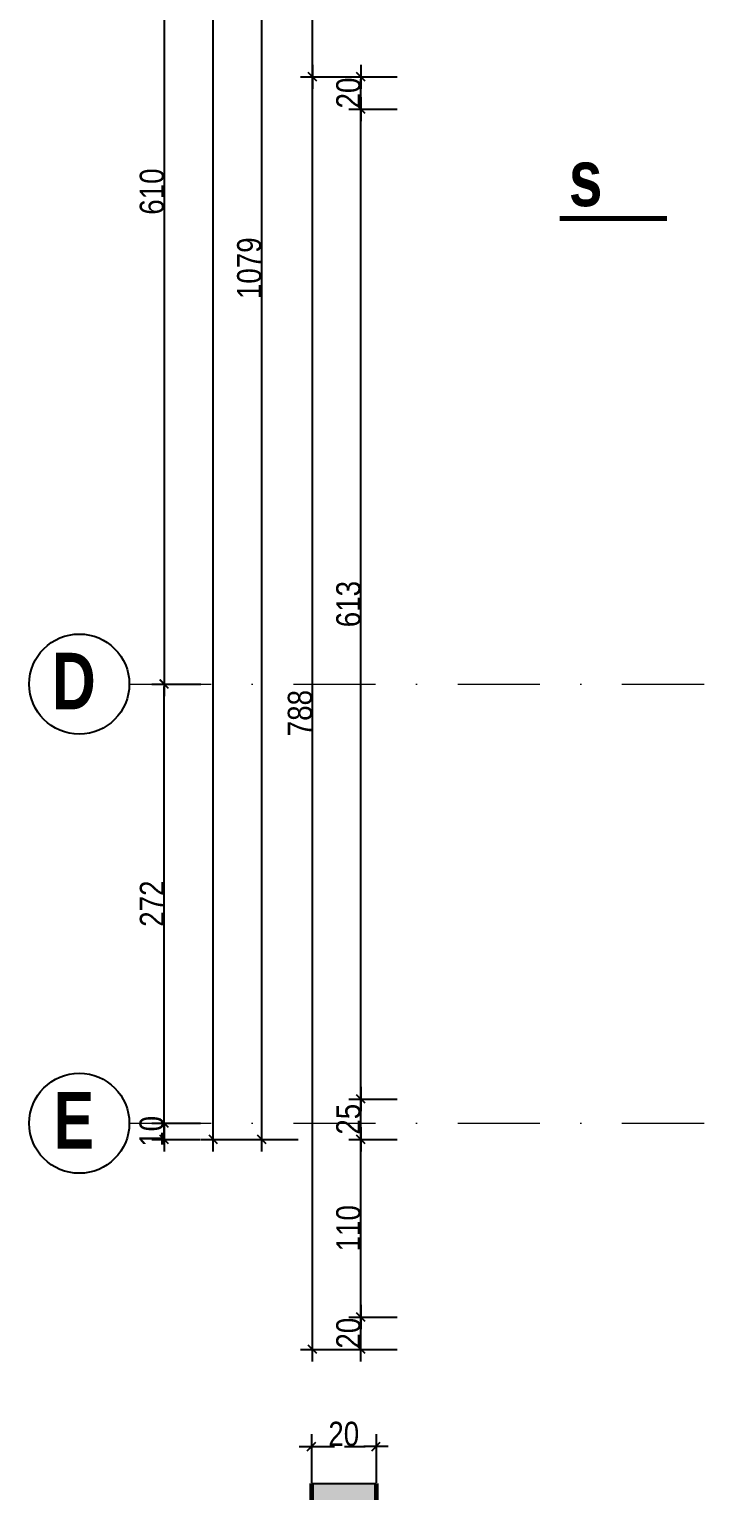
# Model space of a CAD drawing. Header units: millimetres. Extents: x 0 to 23921, y -3644 to 563.
# Drawn here: x 16195 to 16614, y -2117 to -1212 of the extents above; entities that cross this region are included whole.
import ezdxf
from ezdxf.enums import TextEntityAlignment as Align

# ---------------------------------------------------------------- set-up
doc = ezdxf.new("R2010")
doc.units = ezdxf.units.MM
doc.linetypes.add('CACHEX2', pattern=[19.05, 12.7, -6.35])
doc.linetypes.add('TIRETPTX2', pattern=[50.8, 25.4, -12.7, 0, -12.7])
for name, color, linetype in [('01_cote_gen', 4, 'Continuous'), ('01_murs_sup', 2, 'CACHEX2'), ('01_poch_BN', 9, 'Continuous'), ('01_texte', 230, 'Continuous'), ('AA_COTES', 2, 'Continuous')]:
    doc.layers.add(name, color=color, linetype=linetype)
doc.layers.add('01_murs_coup', color=5, linetype='Continuous', lineweight=60)
doc.layers.add('01_tram_axes', color=2, linetype='TIRETPTX2', lineweight=9)
doc.styles.add('impact', font='impact.ttf')
doc.styles.add('STYLE2', font='ARIALN.TTF')
doc.dimstyles.new('JB25', dxfattribs={"dimscale": 0.1, "dimtxt": 150, "dimasz": 15, "dimexe": 0.1, "dimexo": 0.1, "dimgap": 0.09, "dimtad": 1, "dimdec": 1, "dimlfac": 0.5, "dimdsep": 46, "dimtxsty": 'STYLE2', "dimblk1": 'BOND_G', "dimblk2": 'BOND_D', "dimsah": 1, "dimcen": 1.5, "dimdle": 0.01, "dimse1": 1, "dimse2": 1, "dimclrd": 4, "dimclre": 2, "dimclrt": 6, "dimazin": 2, "dimtfac": 2.333333, "dimtdec": 1, "dimtix": 1, "dimtmove": 2, "dimatfit": 3, "dimldrblk": 'BOND_G', "dimfxl": 1, "dimtolj": 1, "dimtzin": 0, "dimarcsym": 0})
doc.dimstyles.new('JB50', dxfattribs={"dimscale": 0.1, "dimtxt": 150, "dimasz": 15, "dimexe": 0.1, "dimexo": 0.1, "dimgap": 0.09, "dimtad": 1, "dimdec": 1, "dimdsep": 46, "dimtxsty": 'STYLE2', "dimblk1": 'BOND_G', "dimblk2": 'BOND_D', "dimsah": 1, "dimcen": 1.5, "dimdle": 0.01, "dimse1": 1, "dimse2": 1, "dimclrd": 4, "dimclre": 2, "dimclrt": 6, "dimazin": 2, "dimtfac": 2.333333, "dimtdec": 1, "dimtix": 1, "dimtmove": 2, "dimatfit": 3, "dimldrblk": 'BOND_G', "dimfxl": 1, "dimtolj": 1, "dimtzin": 0, "dimarcsym": 0})

# ---------------------------------------------------------------- blocks, each defined once
blk = doc.blocks.new('BOND_G')
at = {"layer": 'AA_COTES', "color": 0}
for p, q in [((0, -5), (0, 15)), ((5, 0), (-5, 0)), ((1.77, 1.77), (-1.77, -1.77))]:
    blk.add_line(p, q, dxfattribs=at)
blk = doc.blocks.new('BOND_D')
at = {"layer": 'AA_COTES', "color": 0}
for p, q in [((5, 0), (-5, 0)), ((-1.77, -1.77), (1.77, 1.77)), ((0, 5), (0, -15))]:
    blk.add_line(p, q, dxfattribs=at)
blk = doc.blocks.new('*D1161')
at = {"layer": '01_cote_gen', "color": 4, "lineweight": -2, "transparency": 16777216}
blk.add_line((16278.42, -1888.33), (16278.42, -1619.33), dxfattribs=at)
at = {"layer": 'Defpoints', "color": 0, "transparency": 16777216}
for p in [(16278.42, -1617.83), (16313.81, -1617.83), (16256.86, -1889.83)]:
    blk.add_point(p, dxfattribs=at)
at = {"layer": '01_cote_gen', "color": 4, "lineweight": -2, "transparency": 16777216, "xscale": 1.5, "yscale": 1.5, "zscale": 1.5}
for name, p, rotation in [('BOND_D', (16278.42, -1617.83), 90), ('BOND_G', (16278.42, -1889.83), 270)]:
    blk.add_blockref(name, p, dxfattribs=dict(at, rotation=rotation))
at = {"layer": '01_cote_gen', "color": 6, "transparency": 16777216, "insert": (16270.88, -1753.83), "char_height": 15, "attachment_point": 5, "rotation": 90, "style": 'STYLE2'}
blk.add_mtext('\\A1;272', dxfattribs=at)
blk = doc.blocks.new('*D1162')
at = {"layer": '01_cote_gen', "color": 4, "lineweight": -2, "transparency": 16777216}
blk.add_line((16278.59, -1616.33), (16278.59, -1009.33), dxfattribs=at)
at = {"layer": 'Defpoints', "color": 0, "transparency": 16777216}
for p in [(16278.59, -1007.83), (16346.2, -1007.83), (16313.81, -1617.83)]:
    blk.add_point(p, dxfattribs=at)
at = {"layer": '01_cote_gen', "color": 4, "lineweight": -2, "transparency": 16777216, "xscale": 1.5, "yscale": 1.5, "zscale": 1.5}
for name, p, rotation in [('BOND_D', (16278.59, -1007.83), 90), ('BOND_G', (16278.59, -1617.83), 270)]:
    blk.add_blockref(name, p, dxfattribs=dict(at, rotation=rotation))
at = {"layer": '01_cote_gen', "color": 6, "transparency": 16777216, "insert": (16270.93, -1312.83), "char_height": 15, "attachment_point": 5, "rotation": 90, "style": 'STYLE2'}
blk.add_mtext('\\A1;610', dxfattribs=at)
blk = doc.blocks.new('*D2072')
at = {"layer": '01_cote_gen', "color": 4, "lineweight": -2, "transparency": 16777216}
blk.add_line((16370.29, -2028.33), (16370.29, -1243.31), dxfattribs=at)
at = {"layer": 'Defpoints', "color": 0, "transparency": 16777216}
for p in [(16370.29, -1241.81), (16391.08, -1241.81), (16391.08, -2029.83)]:
    blk.add_point(p, dxfattribs=at)
at = {"layer": '01_cote_gen', "color": 4, "lineweight": -2, "transparency": 16777216, "xscale": 1.5, "yscale": 1.5, "zscale": 1.5}
for name, p, rotation in [('BOND_D', (16370.29, -1241.81), 90), ('BOND_G', (16370.29, -2029.83), 270)]:
    blk.add_blockref(name, p, dxfattribs=dict(at, rotation=rotation))
at = {"layer": '01_cote_gen', "color": 6, "transparency": 16777216, "insert": (16362.62, -1635.82), "char_height": 15, "attachment_point": 5, "rotation": 90, "style": 'STYLE2'}
blk.add_mtext('\\A1;788', dxfattribs=at)
blk = doc.blocks.new('*D2073')
at = {"layer": '01_cote_gen', "color": 4, "lineweight": -2, "transparency": 16777216}
blk.add_line((16400.29, -2028.33), (16400.29, -2011.33), dxfattribs=at)
at = {"layer": 'Defpoints', "color": 0, "transparency": 16777216}
for p in [(16400.29, -2009.83), (16438.66, -2009.83), (16386.17, -2029.83)]:
    blk.add_point(p, dxfattribs=at)
at = {"layer": '01_cote_gen', "color": 4, "lineweight": -2, "transparency": 16777216, "xscale": 1.5, "yscale": 1.5, "zscale": 1.5}
for name, p, rotation in [('BOND_D', (16400.29, -2009.83), 90), ('BOND_G', (16400.29, -2029.83), 270)]:
    blk.add_blockref(name, p, dxfattribs=dict(at, rotation=rotation))
at = {"layer": '01_cote_gen', "color": 6, "transparency": 16777216, "insert": (16392.62, -2019.83), "char_height": 15, "attachment_point": 5, "rotation": 90, "style": 'STYLE2'}
blk.add_mtext('\\A1;20', dxfattribs=at)
blk = doc.blocks.new('*D2074')
at = {"layer": '01_cote_gen', "color": 4, "lineweight": -2, "transparency": 16777216}
blk.add_line((16400.29, -2008.33), (16400.29, -1901.33), dxfattribs=at)
at = {"layer": 'Defpoints', "color": 0, "transparency": 16777216}
for p in [(16400.29, -1899.83), (16471.16, -1899.83), (16422.79, -2009.83)]:
    blk.add_point(p, dxfattribs=at)
at = {"layer": '01_cote_gen', "color": 4, "lineweight": -2, "transparency": 16777216, "xscale": 1.5, "yscale": 1.5, "zscale": 1.5}
for name, p, rotation in [('BOND_D', (16400.29, -1899.83), 90), ('BOND_G', (16400.29, -2009.83), 270)]:
    blk.add_blockref(name, p, dxfattribs=dict(at, rotation=rotation))
at = {"layer": '01_cote_gen', "color": 6, "transparency": 16777216, "insert": (16392.62, -1954.83), "char_height": 15, "attachment_point": 5, "rotation": 90, "style": 'STYLE2'}
blk.add_mtext('\\A1;110', dxfattribs=at)
blk = doc.blocks.new('*D2075')
at = {"layer": '01_cote_gen', "color": 4, "lineweight": -2, "transparency": 16777216}
blk.add_line((16400.29, -1898.33), (16400.29, -1876.3), dxfattribs=at)
at = {"layer": 'Defpoints', "color": 0, "transparency": 16777216}
for p in [(16400.29, -1874.8), (16438.66, -1874.8), (16471.16, -1899.83)]:
    blk.add_point(p, dxfattribs=at)
at = {"layer": '01_cote_gen', "color": 4, "lineweight": -2, "transparency": 16777216, "xscale": 1.5, "yscale": 1.5, "zscale": 1.5}
for name, p, rotation in [('BOND_D', (16400.29, -1874.8), 90), ('BOND_G', (16400.29, -1899.83), 270)]:
    blk.add_blockref(name, p, dxfattribs=dict(at, rotation=rotation))
at = {"layer": '01_cote_gen', "color": 6, "transparency": 16777216, "insert": (16392.62, -1887.32), "char_height": 15, "attachment_point": 5, "rotation": 90, "style": 'STYLE2'}
blk.add_mtext('\\A1;25', dxfattribs=at)
blk = doc.blocks.new('*D2076')
at = {"layer": '01_cote_gen', "color": 4, "lineweight": -2, "transparency": 16777216}
blk.add_line((16400.29, -1873.3), (16400.29, -1263.31), dxfattribs=at)
at = {"layer": 'Defpoints', "color": 0, "transparency": 16777216}
for p in [(16400.29, -1261.81), (16406.17, -1261.81), (16422.79, -1874.8)]:
    blk.add_point(p, dxfattribs=at)
at = {"layer": '01_cote_gen', "color": 4, "lineweight": -2, "transparency": 16777216, "xscale": 1.5, "yscale": 1.5, "zscale": 1.5}
for name, p, rotation in [('BOND_D', (16400.29, -1261.81), 90), ('BOND_G', (16400.29, -1874.8), 270)]:
    blk.add_blockref(name, p, dxfattribs=dict(at, rotation=rotation))
at = {"layer": '01_cote_gen', "color": 6, "transparency": 16777216, "insert": (16392.62, -1568.31), "char_height": 15, "attachment_point": 5, "rotation": 90, "style": 'STYLE2'}
blk.add_mtext('\\A1;613', dxfattribs=at)
blk = doc.blocks.new('*D2077')
at = {"layer": '01_cote_gen', "color": 4, "lineweight": -2, "transparency": 16777216}
blk.add_line((16400.29, -1260.31), (16400.29, -1243.31), dxfattribs=at)
at = {"layer": 'Defpoints', "color": 0, "transparency": 16777216}
for p in [(16387.88, -1241.81), (16400.29, -1241.81), (16422.79, -1261.81)]:
    blk.add_point(p, dxfattribs=at)
at = {"layer": '01_cote_gen', "color": 4, "lineweight": -2, "transparency": 16777216, "xscale": 1.5, "yscale": 1.5, "zscale": 1.5}
for name, p, rotation in [('BOND_D', (16400.29, -1241.81), 90), ('BOND_G', (16400.29, -1261.81), 270)]:
    blk.add_blockref(name, p, dxfattribs=dict(at, rotation=rotation))
at = {"layer": '01_cote_gen', "color": 6, "transparency": 16777216, "insert": (16392.62, -1251.81), "char_height": 15, "attachment_point": 5, "rotation": 90, "style": 'STYLE2'}
blk.add_mtext('\\A1;20', dxfattribs=at)
blk = doc.blocks.new('*D2079')
at = {"layer": '01_cote_gen', "color": 4, "lineweight": -2, "transparency": 16777216}
blk.add_line((16308.89, -1898.33), (16308.89, -243.33), dxfattribs=at)
at = {"layer": 'Defpoints', "color": 0, "transparency": 16777216}
for p in [(16308.89, -241.83), (16839.98, -241.83), (16737.76, -1899.83)]:
    blk.add_point(p, dxfattribs=at)
at = {"layer": '01_cote_gen', "color": 4, "lineweight": -2, "transparency": 16777216, "xscale": 1.5, "yscale": 1.5, "zscale": 1.5}
for name, p, rotation in [('BOND_D', (16308.89, -241.83), 90), ('BOND_G', (16308.89, -1899.83), 270)]:
    blk.add_blockref(name, p, dxfattribs=dict(at, rotation=rotation))
at = {"layer": '01_cote_gen', "color": 6, "transparency": 16777216, "insert": (16301.22, -1070.83), "char_height": 15, "attachment_point": 5, "rotation": 90, "style": 'STYLE2'}
blk.add_mtext('\\A1;1658', dxfattribs=at)
blk = doc.blocks.new('*D2080')
at = {"layer": '01_cote_gen', "color": 4, "lineweight": -2, "transparency": 16777216}
for p, q in [((16278.42, -1888.33), (16278.42, -1886.83)), ((16278.42, -1889.83), (16278.42, -1899.83)), ((16278.42, -1901.33), (16278.42, -1902.83))]:
    blk.add_line(p, q, dxfattribs=at)
at = {"layer": 'Defpoints', "color": 0, "transparency": 16777216}
for p in [(16290.75, -1889.83), (16278.42, -1899.83), (16318.95, -1899.83)]:
    blk.add_point(p, dxfattribs=at)
at = {"layer": '01_cote_gen', "color": 4, "lineweight": -2, "transparency": 16777216, "xscale": 1.5, "yscale": 1.5, "zscale": 1.5}
for name, p, rotation in [('BOND_G', (16278.42, -1889.83), 270), ('BOND_D', (16278.42, -1899.83), 90)]:
    blk.add_blockref(name, p, dxfattribs=dict(at, rotation=rotation))
at = {"layer": '01_cote_gen', "color": 6, "transparency": 16777216, "insert": (16270.75, -1894.83), "char_height": 15, "attachment_point": 5, "rotation": 90, "style": 'STYLE2'}
blk.add_mtext('\\A1;10', dxfattribs=at)
blk = doc.blocks.new('*D2086')
at = {"layer": '01_cote_gen', "color": 4, "lineweight": -2, "transparency": 16777216}
blk.add_line((16338.89, -1898.33), (16338.89, -822.3), dxfattribs=at)
at = {"layer": 'Defpoints', "color": 0, "transparency": 16777216}
for p in [(16338.89, -820.8), (16361.39, -820.8), (16331.39, -1899.83)]:
    blk.add_point(p, dxfattribs=at)
at = {"layer": '01_cote_gen', "color": 4, "lineweight": -2, "transparency": 16777216, "xscale": 1.5, "yscale": 1.5, "zscale": 1.5}
for name, p, rotation in [('BOND_D', (16338.89, -820.8), 90), ('BOND_G', (16338.89, -1899.83), 270)]:
    blk.add_blockref(name, p, dxfattribs=dict(at, rotation=rotation))
at = {"layer": '01_cote_gen', "color": 6, "transparency": 16777216, "insert": (16331.22, -1360.32), "char_height": 15, "attachment_point": 5, "rotation": 90, "style": 'STYLE2'}
blk.add_mtext('\\A1;1079', dxfattribs=at)
blk = doc.blocks.new('*D2087')
at = {"layer": '01_cote_gen', "color": 4, "lineweight": -2, "transparency": 16777216}
blk.add_line((16370.29, -1240.31), (16370.29, -822.3), dxfattribs=at)
at = {"layer": 'Defpoints', "color": 0, "transparency": 16777216}
for p in [(16370.29, -820.8), (16532.76, -820.8), (16422.79, -1241.81)]:
    blk.add_point(p, dxfattribs=at)
at = {"layer": '01_cote_gen', "color": 4, "lineweight": -2, "transparency": 16777216, "xscale": 1.5, "yscale": 1.5, "zscale": 1.5}
for name, p, rotation in [('BOND_D', (16370.29, -820.8), 90), ('BOND_G', (16370.29, -1241.81), 270)]:
    blk.add_blockref(name, p, dxfattribs=dict(at, rotation=rotation))
at = {"layer": '01_cote_gen', "color": 6, "transparency": 16777216, "insert": (16362.75, -1031.31), "char_height": 15, "attachment_point": 5, "rotation": 90, "style": 'STYLE2'}
blk.add_mtext('\\A1;421', dxfattribs=at)
blk = doc.blocks.new('*D3103')
at = {"layer": '01_murs_sup', "color": 4, "lineweight": -2, "transparency": 16777216}
blk.add_line((16371.16, -2089.93), (16408.16, -2089.93), dxfattribs=at)
at = {"layer": 'Defpoints', "color": 0, "transparency": 16777216}
for p in [(16409.66, -2089.93), (16369.66, -2113.99), (16409.66, -2113.99)]:
    blk.add_point(p, dxfattribs=at)
at = {"layer": '01_murs_sup', "color": 4, "lineweight": -2, "transparency": 16777216, "xscale": 1.5, "yscale": 1.5, "zscale": 1.5, "rotation": 180}
blk.add_blockref('BOND_G', (16369.66, -2089.93), dxfattribs=at)
at = {"layer": '01_murs_sup', "color": 4, "lineweight": -2, "transparency": 16777216, "xscale": 1.5, "yscale": 1.5, "zscale": 1.5}
blk.add_blockref('BOND_D', (16409.66, -2089.93), dxfattribs=at)
at = {"layer": '01_murs_sup', "color": 6, "transparency": 16777216, "insert": (16389.66, -2082.27), "char_height": 15, "attachment_point": 5, "style": 'STYLE2'}
blk.add_mtext('\\A1;20', dxfattribs=at)

msp = doc.modelspace()

# ---------------------------------------------------------------- hatches: boundary and pattern name
at = {"layer": '01_poch_BN'}
h = msp.add_hatch(color=256, dxfattribs=at)
h.dxf.hatch_style = 1
h.paths.add_polyline_path([(16409.66, -2177.86), (16452.77, -2177.86), (16452.77, -2137.86), (16409.66, -2137.86), (16409.66, -2113), (16369.66, -2113), (16369.66, -2489.89), (16199.66, -2491.86), (16199.66, -2817.86), (16239.66, -2817.86), (16239.66, -2531.86), (16369.66, -2531.86), (16369.66, -2601.86), (16409.66, -2601.86)])

# ---------------------------------------------------------------- linework, layer by layer
at = {"layer": '01_murs_coup'}
for p, q in [((16369.66, -2113), (16369.66, -2489.89)), ((16409.66, -2113), (16409.66, -2137.86))]:
    msp.add_line(p, q, dxfattribs=at)
at = {"layer": '01_poch_BN'}
msp.add_line((16369.66, -2113), (16409.66, -2113), dxfattribs=at)
at = {"layer": '01_texte', "const_width": 3}
msp.add_lwpolyline([(16589.76, -1329.48), (16523.39, -1329.48)], dxfattribs=at)
at = {"layer": '01_texte'}
for centre in [(16225.88, -1617.83), (16225.88, -1889.83)]:
    msp.add_circle(centre, 30.98, dxfattribs=at)
at = {"layer": '01_tram_axes', "color": 253, "ltscale": 2}
for p, q in [((16256.86, -1617.83), (23921.21, -1617.83)), ((16256.86, -1889.83), (23921.21, -1889.83))]:
    msp.add_line(p, q, dxfattribs=at)

# ---------------------------------------------------------------- texts
at = {"layer": '01_texte', "style": 'impact'}
msp.add_text('s', height=35, rotation=0, dxfattribs=at).set_placement((16539.47, -1332.33), align=Align.BOTTOM_CENTER)
for s, p in [('D', (16222.55, -1615.95)), ('E', (16222.55, -1887.95))]:
    msp.add_text(s, height=35, dxfattribs=at).set_placement(p, align=Align.MIDDLE_CENTER)

# ---------------------------------------------------------------- dimensions: what is measured, and where the dimension line sits
at = {"layer": '01_cote_gen', "color": 253}
for base, p1, p2, picture, middle in [((16308.89, -241.83), (16737.76, -1899.83), (16839.98, -241.83), '*D2079', (16301.22, -1070.83)), ((16370.29, -1241.81), (16391.08, -2029.83), (16391.08, -1241.81), '*D2072', (16362.62, -1635.82)), ((16400.29, -1241.81), (16422.79, -1261.81), (16387.88, -1241.81), '*D2077', (16392.62, -1251.81)), ((16400.29, -1261.81), (16422.79, -1874.8), (16406.17, -1261.81), '*D2076', (16392.62, -1568.31)), ((16400.29, -1874.8), (16471.16, -1899.83), (16438.66, -1874.8), '*D2075', (16392.62, -1887.32)), ((16278.42, -1899.83), (16290.75, -1889.83), (16318.95, -1899.83), '*D2080', (16270.75, -1894.83)), ((16400.29, -1899.83), (16422.79, -2009.83), (16471.16, -1899.83), '*D2074', (16392.62, -1954.83)), ((16400.29, -2009.83), (16386.17, -2029.83), (16438.66, -2009.83), '*D2073', (16392.62, -2019.83))]:
    dim = msp.add_linear_dim(base=base, p1=p1, p2=p2, angle=90, dimstyle='JB50', dxfattribs=at)
    dim.commit()
    dim.dimension.update_dxf_attribs({"geometry": picture, "text_midpoint": middle})
at = {"layer": '01_cote_gen'}
for base, p1, p2, picture, middle in [((16338.89, -820.8), (16331.39, -1899.83), (16361.39, -820.8), '*D2086', (16331.22, -1360.32)), ((16370.29, -820.8), (16422.79, -1241.81), (16532.76, -820.8), '*D2087', (16362.75, -1031.31)), ((16278.59, -1007.83), (16313.81, -1617.83), (16346.2, -1007.83), '*D1162', (16270.93, -1312.83)), ((16278.42, -1617.83), (16256.86, -1889.83), (16313.81, -1617.83), '*D1161', (16270.88, -1753.83))]:
    dim = msp.add_linear_dim(base=base, p1=p1, p2=p2, angle=90, dimstyle='JB50', dxfattribs=at)
    dim.commit()
    dim.dimension.update_dxf_attribs({"geometry": picture, "text_midpoint": middle})
at = {"layer": '01_murs_sup'}
dim = msp.add_linear_dim(base=(16409.66, -2089.93), p1=(16369.66, -2113.99), p2=(16409.66, -2113.99), dimstyle='JB25', dxfattribs=at)
dim.commit()
dim.dimension.update_dxf_attribs({"geometry": '*D3103', "text_midpoint": (16389.66, -2082.27)})

doc.saveas('drawing.dxf')
